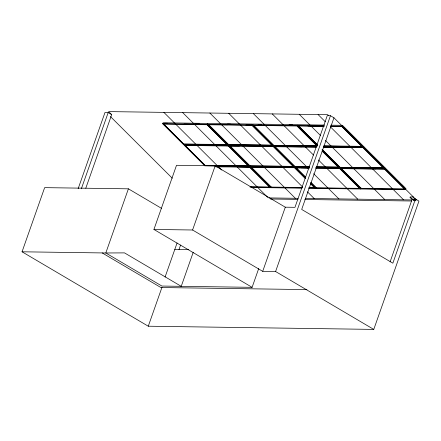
<?xml version="1.0" encoding="UTF-8"?>
<svg xmlns="http://www.w3.org/2000/svg" width="441" height="441" viewBox="0 0 441 441"><rect width="100%" height="100%" fill="white"/><g stroke="black" fill="none" stroke-linecap="round" stroke-linejoin="round"><path stroke-width="0.66" d="M413.107 197.662L418.95 201.107L373.77 329.405L148.275 326.213L22.05 251.794L44.64 187.64L128.397 188.825L161.467 208.323M78.151 188.687L104.969 112.527L108.188 112.571L111.694 114.638L85.786 188.219M81.37 188.731L108.188 112.571M128.397 188.825L105.801 252.98L22.05 251.794M258.718 268.541L252.103 287.334L153.926 229.452L176.516 165.298L215.175 165.844L285.299 207.187L294.963 207.325L327.239 115.674L330.458 115.718L333.964 117.786L416.409 200.005M165.077 277.053L177.067 243.002M148.275 326.213L162.001 287.234M178.996 249.545L180.573 245.069M153.926 229.452L192.579 229.998L215.175 165.844M193.235 252.241L181.234 286.33L124.511 252.886L105.801 252.98L161.908 286.055L252.103 287.334M192.579 229.998L262.704 271.342L285.299 207.187M262.704 271.342L275.592 271.524L330.458 115.718M333.964 117.786L301.688 209.436L392.854 263.183L415.444 199.04M390.092 261.844L412.225 198.996L409.887 197.618M162.591 123.712L163.131 122.796L207.562 123.425L207.022 124.345L162.591 123.712L183.428 144.494L227.859 145.122L207.022 124.345M163.413 124.119L207 124.737L227.032 144.72L183.45 144.102L163.413 124.119L164.928 123.877M183.45 144.102L227.187 144.455M207.557 124.351L208.097 123.43L252.528 124.059L251.987 124.979L207.557 124.351L228.394 145.133L272.825 145.762L251.987 124.979M208.378 124.753L208.532 124.494L228.57 144.472L272.158 145.089L271.998 145.354L251.965 125.371L208.378 124.753L228.416 144.736L316.969 145.993L296.931 126.01L253.349 125.393L258.95 125.205M204.806 165.403L248.393 166.02L228.355 146.037L184.773 145.42L204.806 165.403L247.864 165.744M228.377 145.646L249.215 166.422L204.784 165.794L183.947 145.012L228.377 145.646L228.923 144.725M228.355 146.037L228.51 145.773L226.47 145.745M228.918 145.651L273.348 146.28L294.186 167.062L249.755 166.433L228.918 145.651L229.458 144.731M229.893 145.795L249.931 165.777L293.513 166.395L249.777 166.036L229.739 146.059L239.43 145.927M251.965 125.371L252.12 125.112L245.99 125.024M252.522 124.985L253.068 124.07L297.499 124.698L296.953 125.619L252.522 124.985L273.359 145.767L317.107 146.384M215.561 166.461L249.738 166.946L250.279 166.025M215.666 166.858L249.871 167.078L238.972 166.924M301.87 188.169L271.11 187.734L250.273 166.952L250.819 166.031M302.46 187.783L271.132 187.337L251.1 167.36L251.254 167.095L271.287 187.078L302.614 187.519M317.123 145.728L273.381 145.376L253.349 125.393M317.36 145.436L297.493 125.624L298.033 124.704L324.692 125.084M251.436 187.453L270.576 187.723L271.116 186.808M316.247 147.283L274.704 146.693L294.742 166.676L309.196 166.615M251.1 167.36L294.836 167.712M305.607 177.508L296.065 167.993L296.22 167.734L305.762 177.249M330.303 126.087L341.918 126.253L342.464 125.332L363.301 146.114L362.756 147.035L323.799 146.484M330.32 126.484L342.056 126.385L339.327 126.346M308.706 188.263L315.541 188.362L316.087 187.442M310.855 182.745L316.103 187.976L359.839 188.329M339.708 167.31L383.45 167.668L339.708 167.31L322.057 149.708M315.75 167.878L339.675 168.219L340.215 167.299M315.817 168.275L339.807 168.352L332.316 168.242M383.813 167.916L385.18 167.938L406.018 188.715L405.477 189.636L361.047 189.007L340.209 168.225L340.75 167.31M341.031 168.633L384.618 169.25L404.656 189.228L361.069 188.61L341.031 168.633L344.592 168.418M323.633 146.991L363.279 147.553L363.825 146.638L384.662 167.415L384.117 168.335L339.686 167.707L322.244 150.309M323.76 147.388L363.412 147.685L351.157 147.509M310.751 183.054L316.081 188.368L360.512 188.996L361.052 188.081M361.069 188.61L404.81 188.969M340.209 168.225L384.64 168.853L385.18 167.938M330.844 125.172L342.464 125.332M164.57 123.21L167.657 123.254M195.424 123.645L199.128 123.701M227.435 124.097L230.522 124.141M258.211 124.533L261.293 124.577M289.064 124.974L292.763 125.024M321.07 125.426L322.922 125.453M297.493 125.624L324.152 125.999M183.996 124.147L196.256 124.318M214.662 124.583L227.606 124.764M277.339 125.47L290.277 125.652M308.005 125.9L320.943 126.087M324.19 126.396L298.314 126.032L317.393 145.061M323.953 145.828L362.089 146.368M323.799 146.087L361.934 146.627L341.896 126.644M362.458 146.616L363.825 146.638M316.263 146.886L273.883 146.291L294.72 167.067L309.075 167.271M195.826 145.31L208.08 145.486M257.814 146.191L270.757 146.373M289.164 146.632L302.102 146.814M323.231 147.118L332.768 147.25M229.739 146.059L273.326 146.677L293.359 166.654M316.688 166.72L337.8 167.018M294.742 166.676L309.042 166.874M316.533 166.985L338.324 167.293L322.106 151.114M315.91 167.371L339.151 167.696L322.189 150.783M250.273 166.952L294.704 167.58L305.365 178.214M309.599 167.795L295.244 167.591L305.42 177.74M216.503 166.604L220.588 166.659M269.638 167.354L282.582 167.541M300.988 167.8L309.158 167.916M363.66 168.688L375.919 168.859M296.065 167.993L309.003 168.175M250.157 186.775L269.909 187.056M309.428 187.618L314.874 187.695M250.003 187.039L269.754 187.32L249.716 167.337M308.59 187.872L314.72 187.954L310.425 183.677M316.103 187.976L359.685 188.594L339.653 168.611M413.355 196.956L410.136 196.912L413.189 199.955L415.218 200.842M416.525 199.679L413.3 199.63L415.246 200.776M268.894 197.915L298.033 198.329M305.437 198.433L411.817 199.938M413.189 199.955L415.764 199.994M270.383 199.001L297.94 199.393M304.825 199.492L411.596 201.002M174.812 249.397L188.809 249.595M306.936 289.599L160.904 287.532L102.185 252.914M275.592 271.524L373.77 329.405M344.614 127.896L356.334 139.582M373.351 156.555L383.835 167.012M385.158 168.33L395.577 178.721M401.657 184.779L404.75 187.866M341.918 126.253L362.756 147.035M363.279 147.553L384.117 168.335M384.64 168.853L405.477 189.636M363.257 147.95L383.295 167.927M328.562 115.564L327.691 114.693L108.646 111.595L111.694 114.638M318.082 114.561L325.37 121.826M330.717 127.157L403.581 199.823M299.235 114.291L320.607 135.608M325.464 140.453L384.728 199.553M298.469 125.768L317.073 144.323M322.691 149.923L339.862 167.051M341.185 168.368L361.223 188.351M296.953 125.619L316.82 145.431M339.675 168.219L360.512 188.996M272.246 113.91L313.54 155.089M318.396 159.934L357.745 199.172M253.399 113.64L308.777 168.87M313.634 173.715L338.892 198.908M253.503 125.128L273.536 145.111M274.859 146.429L294.897 166.411M311.01 182.48L316.258 187.712M310.696 183.528L315.541 188.362M294.682 167.977L305.178 178.44M228.692 113.293L302.532 186.929M307.388 191.774L314.19 198.555M209.844 113.028L295.338 198.29M249.738 166.946L270.576 187.723M182.723 112.642L267.731 197.419M163.87 112.372L221.68 170.022M163.567 123.855L183.605 143.838M184.928 145.155L204.96 165.138M110.421 116.534L172.277 178.219"/></g></svg>
